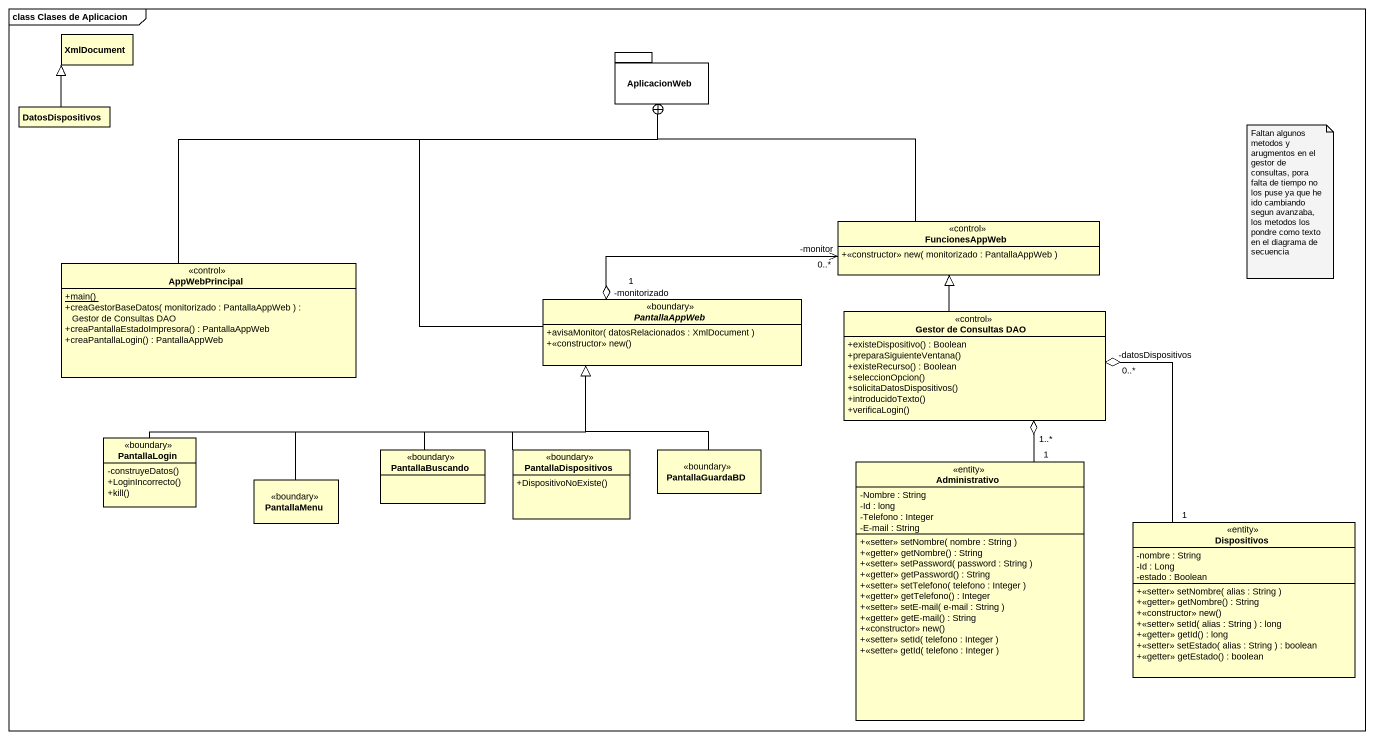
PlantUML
@startuml
mainframe class Clases de Aplicacion
hide circle
hide empty members
skinparam classAttributeIconSize 0
class XmlDocument
package AplicacionWeb {
}
class DatosDispositivos
class FuncionesAppWeb <<control>> {
  +<<constructor>> new( monitorizado : PantallaAppWeb )
}
class AppWebPrincipal <<control>> {
  {static} +main()
  +creaGestorBaseDatos( monitorizado : PantallaAppWeb ) : Gestor de Consultas DAO
  +creaPantallaEstadoImpresora() : PantallaAppWeb
  +creaPantallaLogin() : PantallaAppWeb
}
abstract class PantallaAppWeb <<boundary>> {
  +avisaMonitor( datosRelacionados : XmlDocument )
  +<<constructor>> new()
}
class "Gestor de Consultas DAO" as Gestor_de_Consultas_DAO <<control>> {
  +existeDispositivo() : Boolean
  +preparaSiguienteVentana()
  +existeRecurso() : Boolean
  +seleccionOpcion()
  +solicitaDatosDispositivos()
  +introducidoTexto()
  +verificaLogin()
}
class PantallaLogin <<boundary>> {
  -construyeDatos()
  +LoginIncorrecto()
  +kill()
}
class PantallaBuscando <<boundary>>
class PantallaDispositivos <<boundary>> {
  +DispositivoNoExiste()
}
class PantallaGuardaBD <<boundary>>
class Administrativo <<entity>> {
  -Nombre : String
  -Id : long
  -Telefono : Integer
  -E-mail : String
  +<<setter>> setNombre( nombre : String )
  +<<getter>> getNombre() : String
  +<<setter>> setPassword( password : String )
  +<<getter>> getPassword() : String
  +<<setter>> setTelefono( telefono : Integer )
  +<<getter>> getTelefono() : Integer
  +<<setter>> setE-mail( e-mail : String )
  +<<getter>> getE-mail() : String
  +<<constructor>> new()
  +<<setter>> setId( telefono : Integer )
  +<<setter>> getId( telefono : Integer )
}
class PantallaMenu <<boundary>>
class Dispositivos <<entity>> {
  -nombre : String
  -Id : Long
  -estado : Boolean
  +<<setter>> setNombre( alias : String )
  +<<getter>> getNombre() : String
  +<<constructor>> new()
  +<<setter>> setId( alias : String ) : long
  +<<getter>> getId() : long
  +<<setter>> setEstado( alias : String ) : boolean
  +<<getter>> getEstado() : boolean
}
DatosDispositivos -up-|> XmlDocument
FuncionesAppWeb -left-+ AplicacionWeb
AppWebPrincipal -right-+ AplicacionWeb
PantallaAppWeb -up-+ AplicacionWeb
PantallaAppWeb "-monitorizado\n1" o-right-> "-monitor\n0..*" FuncionesAppWeb
Gestor_de_Consultas_DAO -up-|> FuncionesAppWeb
Gestor_de_Consultas_DAO "1..*" o-- "1" Administrativo
Gestor_de_Consultas_DAO "-datosDispositivos\n0..*" o-- "1" Dispositivos
PantallaLogin -right-|> PantallaAppWeb
PantallaBuscando -up-|> PantallaAppWeb
PantallaDispositivos -up-|> PantallaAppWeb
PantallaGuardaBD -up-|> PantallaAppWeb
PantallaMenu -right-|> PantallaAppWeb
note as N1
  Faltan algunos metodos y arugmentos en el gestor de consultas, pora falta de tiempo no los puse ya que he ido cambiando segun avanzaba, los metodos los pondre como texto en el diagrama de secuencia
end note
@enduml
